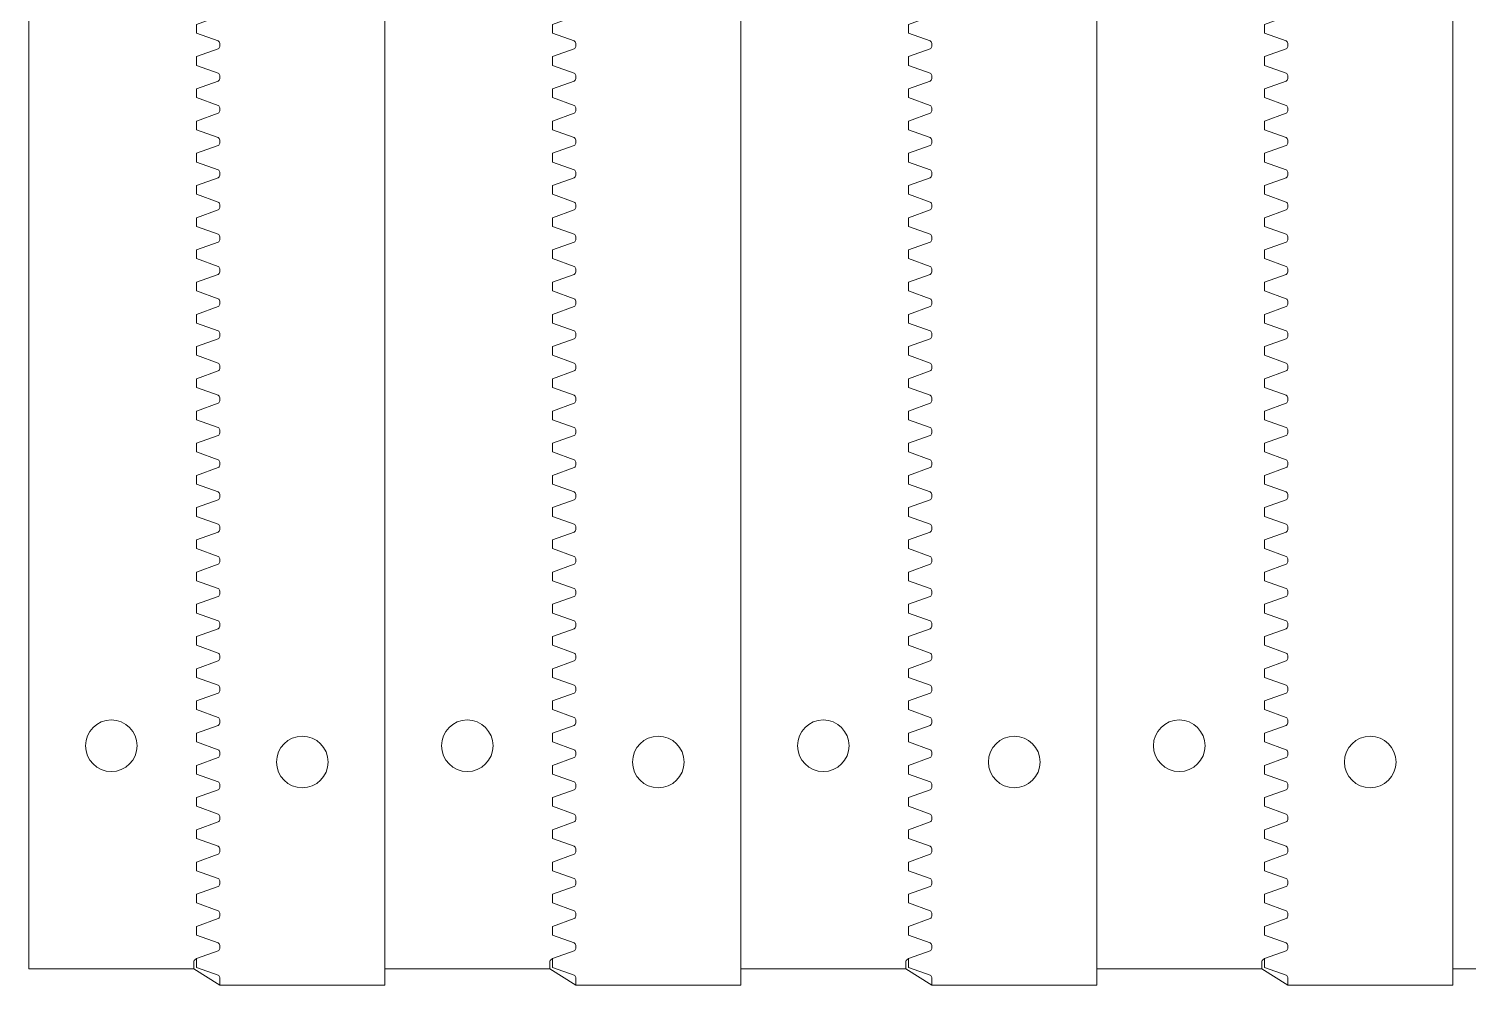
# Model space of a CAD drawing. Header units: millimetres. Extents: x -299 to 288, y -149 to 36.
# Drawn here: x -298.9 to -159.3, y -148.7 to -56 of the extents above; entities that cross this region are included whole.
import ezdxf

# ---------------------------------------------------------------- set-up
doc = ezdxf.new("R2010")
doc.units = ezdxf.units.MM
doc.header["$MEASUREMENT"] = 0
doc.layers.add('Layer 1', color=7, linetype='Continuous')

msp = doc.modelspace()

# ---------------------------------------------------------------- linework, layer by layer
at = {"layer": 'Layer 1', "color": 114, "lineweight": 9}
for points in [[(-298.8933, 35.5486), (-298.8933, -147.1182)], [(-264.3738, 35.5486), (-264.3738, -147.1182)], [(-229.8543, 35.5486), (-229.8543, -147.1182)], [(-195.3348, 35.5486), (-195.3348, -147.1182)], [(-160.8153, 35.5486), (-160.8153, -147.1182)], [(-280.5383, -57.1634), (-282.6238, -56.4043), (-282.6238, -55.5615), (-280.5383, -54.8024)], [(-246.0188, -57.1634), (-248.1043, -56.4043), (-248.1043, -55.5615), (-246.0188, -54.8024)], [(-211.4993, -57.1634), (-213.5848, -56.4043), (-213.5848, -55.5615), (-211.4993, -54.8024)], [(-176.9798, -57.1634), (-179.0653, -56.4043), (-179.0653, -55.5615), (-176.9798, -54.8024)], [(-280.5383, -60.2862), (-282.6238, -59.5272), (-282.6238, -58.6843), (-280.5383, -57.9252)], [(-280.3738, -57.6903), (-280.3738, -57.3983)], [(-246.0188, -60.2862), (-248.1043, -59.5272), (-248.1043, -58.6843), (-246.0188, -57.9252)], [(-245.8543, -57.6903), (-245.8543, -57.3983)], [(-211.4993, -60.2862), (-213.5848, -59.5272), (-213.5848, -58.6843), (-211.4993, -57.9252)], [(-211.3348, -57.6903), (-211.3348, -57.3983)], [(-176.9798, -60.2862), (-179.0653, -59.5272), (-179.0653, -58.6843), (-176.9798, -57.9252)], [(-176.8153, -57.6903), (-176.8153, -57.3983)], [(-280.5383, -63.409), (-282.6238, -62.65), (-282.6238, -61.8071), (-280.5383, -61.048)], [(-280.3738, -60.8131), (-280.3738, -60.5211)], [(-246.0188, -63.409), (-248.1043, -62.65), (-248.1043, -61.8071), (-246.0188, -61.048)], [(-245.8543, -60.8131), (-245.8543, -60.5211)], [(-211.4993, -63.409), (-213.5848, -62.65), (-213.5848, -61.8071), (-211.4993, -61.048)], [(-211.3348, -60.8131), (-211.3348, -60.5211)], [(-176.9798, -63.409), (-179.0653, -62.65), (-179.0653, -61.8071), (-176.9798, -61.048)], [(-176.8153, -60.8131), (-176.8153, -60.5211)], [(-280.5383, -66.5318), (-282.6238, -65.7728), (-282.6238, -64.9299), (-280.5383, -64.1708)], [(-280.3738, -63.9359), (-280.3738, -63.6439)], [(-246.0188, -66.5318), (-248.1043, -65.7728), (-248.1043, -64.9299), (-246.0188, -64.1708)], [(-245.8543, -63.9359), (-245.8543, -63.6439)], [(-211.4993, -66.5318), (-213.5848, -65.7728), (-213.5848, -64.9299), (-211.4993, -64.1708)], [(-211.3348, -63.9359), (-211.3348, -63.6439)], [(-176.9798, -66.5318), (-179.0653, -65.7728), (-179.0653, -64.9299), (-176.9798, -64.1708)], [(-176.8153, -63.9359), (-176.8153, -63.6439)], [(-280.3738, -67.0587), (-280.3738, -66.7668)], [(-245.8543, -67.0587), (-245.8543, -66.7668)], [(-211.3348, -67.0587), (-211.3348, -66.7668)], [(-176.8153, -67.0587), (-176.8153, -66.7668)], [(-280.5383, -69.6546), (-282.6238, -68.8956), (-282.6238, -68.0527), (-280.5383, -67.2937)], [(-246.0188, -69.6546), (-248.1043, -68.8956), (-248.1043, -68.0527), (-246.0188, -67.2937)], [(-211.4993, -69.6546), (-213.5848, -68.8956), (-213.5848, -68.0527), (-211.4993, -67.2937)], [(-176.9798, -69.6546), (-179.0653, -68.8956), (-179.0653, -68.0527), (-176.9798, -67.2937)], [(-280.5383, -72.7774), (-282.6238, -72.0184), (-282.6238, -71.1755), (-280.5383, -70.4165)], [(-280.3738, -70.1815), (-280.3738, -69.8896)], [(-246.0188, -72.7774), (-248.1043, -72.0184), (-248.1043, -71.1755), (-246.0188, -70.4165)], [(-245.8543, -70.1815), (-245.8543, -69.8896)], [(-211.4993, -72.7774), (-213.5848, -72.0184), (-213.5848, -71.1755), (-211.4993, -70.4165)], [(-211.3348, -70.1815), (-211.3348, -69.8896)], [(-176.9798, -72.7774), (-179.0653, -72.0184), (-179.0653, -71.1755), (-176.9798, -70.4165)], [(-176.8153, -70.1815), (-176.8153, -69.8896)], [(-280.5383, -75.9002), (-282.6238, -75.1412), (-282.6238, -74.2983), (-280.5383, -73.5393)], [(-280.3738, -73.3043), (-280.3738, -73.0124)], [(-246.0188, -75.9002), (-248.1043, -75.1412), (-248.1043, -74.2983), (-246.0188, -73.5393)], [(-245.8543, -73.3043), (-245.8543, -73.0124)], [(-211.4993, -75.9002), (-213.5848, -75.1412), (-213.5848, -74.2983), (-211.4993, -73.5393)], [(-211.3348, -73.3043), (-211.3348, -73.0124)], [(-176.9798, -75.9002), (-179.0653, -75.1412), (-179.0653, -74.2983), (-176.9798, -73.5393)], [(-176.8153, -73.3043), (-176.8153, -73.0124)], [(-280.5383, -79.0231), (-282.6238, -78.264), (-282.6238, -77.4211), (-280.5383, -76.6621)], [(-280.3738, -76.4272), (-280.3738, -76.1352)], [(-246.0188, -79.0231), (-248.1043, -78.264), (-248.1043, -77.4211), (-246.0188, -76.6621)], [(-245.8543, -76.4272), (-245.8543, -76.1352)], [(-211.4993, -79.0231), (-213.5848, -78.264), (-213.5848, -77.4211), (-211.4993, -76.6621)], [(-211.3348, -76.4272), (-211.3348, -76.1352)], [(-176.9798, -79.0231), (-179.0653, -78.264), (-179.0653, -77.4211), (-176.9798, -76.6621)], [(-176.8153, -76.4272), (-176.8153, -76.1352)], [(-280.3738, -79.55), (-280.3738, -79.258)], [(-245.8543, -79.55), (-245.8543, -79.258)], [(-211.3348, -79.55), (-211.3348, -79.258)], [(-176.8153, -79.55), (-176.8153, -79.258)], [(-280.5383, -82.1459), (-282.6238, -81.3868), (-282.6238, -80.5439), (-280.5383, -79.7849)], [(-246.0188, -82.1459), (-248.1043, -81.3868), (-248.1043, -80.5439), (-246.0188, -79.7849)], [(-211.4993, -82.1459), (-213.5848, -81.3868), (-213.5848, -80.5439), (-211.4993, -79.7849)], [(-176.9798, -82.1459), (-179.0653, -81.3868), (-179.0653, -80.5439), (-176.9798, -79.7849)], [(-280.5383, -85.2687), (-282.6238, -84.5096), (-282.6238, -83.6668), (-280.5383, -82.9077)], [(-280.3738, -82.6728), (-280.3738, -82.3808)], [(-246.0188, -85.2687), (-248.1043, -84.5096), (-248.1043, -83.6668), (-246.0188, -82.9077)], [(-245.8543, -82.6728), (-245.8543, -82.3808)], [(-211.4993, -85.2687), (-213.5848, -84.5096), (-213.5848, -83.6668), (-211.4993, -82.9077)], [(-211.3348, -82.6728), (-211.3348, -82.3808)], [(-176.9798, -85.2687), (-179.0653, -84.5096), (-179.0653, -83.6668), (-176.9798, -82.9077)], [(-176.8153, -82.6728), (-176.8153, -82.3808)], [(-280.5383, -88.3915), (-282.6238, -87.6324), (-282.6238, -86.7896), (-280.5383, -86.0305)], [(-280.3738, -85.7956), (-280.3738, -85.5036)], [(-246.0188, -88.3915), (-248.1043, -87.6324), (-248.1043, -86.7896), (-246.0188, -86.0305)], [(-245.8543, -85.7956), (-245.8543, -85.5036)], [(-211.4993, -88.3915), (-213.5848, -87.6324), (-213.5848, -86.7896), (-211.4993, -86.0305)], [(-211.3348, -85.7956), (-211.3348, -85.5036)], [(-176.9798, -88.3915), (-179.0653, -87.6324), (-179.0653, -86.7896), (-176.9798, -86.0305)], [(-176.8153, -85.7956), (-176.8153, -85.5036)], [(-280.5383, -91.5143), (-282.6238, -90.7552), (-282.6238, -89.9124), (-280.5383, -89.1533)], [(-280.3738, -88.9184), (-280.3738, -88.6264)], [(-246.0188, -91.5143), (-248.1043, -90.7552), (-248.1043, -89.9124), (-246.0188, -89.1533)], [(-245.8543, -88.9184), (-245.8543, -88.6264)], [(-211.4993, -91.5143), (-213.5848, -90.7552), (-213.5848, -89.9124), (-211.4993, -89.1533)], [(-211.3348, -88.9184), (-211.3348, -88.6264)], [(-176.9798, -91.5143), (-179.0653, -90.7552), (-179.0653, -89.9124), (-176.9798, -89.1533)], [(-176.8153, -88.9184), (-176.8153, -88.6264)], [(-280.3738, -92.0412), (-280.3738, -91.7492)], [(-245.8543, -92.0412), (-245.8543, -91.7492)], [(-211.3348, -92.0412), (-211.3348, -91.7492)], [(-176.8153, -92.0412), (-176.8153, -91.7492)], [(-280.5383, -94.6371), (-282.6238, -93.878), (-282.6238, -93.0352), (-280.5383, -92.2761)], [(-246.0188, -94.6371), (-248.1043, -93.878), (-248.1043, -93.0352), (-246.0188, -92.2761)], [(-211.4993, -94.6371), (-213.5848, -93.878), (-213.5848, -93.0352), (-211.4993, -92.2761)], [(-176.9798, -94.6371), (-179.0653, -93.878), (-179.0653, -93.0352), (-176.9798, -92.2761)], [(-280.3738, -95.164), (-280.3738, -94.872)], [(-245.8543, -95.164), (-245.8543, -94.872)], [(-211.3348, -95.164), (-211.3348, -94.872)], [(-176.8153, -95.164), (-176.8153, -94.872)], [(-280.5383, -97.7599), (-282.6238, -97.0008), (-282.6238, -96.158), (-280.5383, -95.3989)], [(-246.0188, -97.7599), (-248.1043, -97.0008), (-248.1043, -96.158), (-246.0188, -95.3989)], [(-211.4993, -97.7599), (-213.5848, -97.0008), (-213.5848, -96.158), (-211.4993, -95.3989)], [(-176.9798, -97.7599), (-179.0653, -97.0008), (-179.0653, -96.158), (-176.9798, -95.3989)], [(-280.5383, -100.8827), (-282.6238, -100.1236), (-282.6238, -99.2808), (-280.5383, -98.5217)], [(-280.3738, -98.2868), (-280.3738, -97.9948)], [(-246.0188, -100.8827), (-248.1043, -100.1236), (-248.1043, -99.2808), (-246.0188, -98.5217)], [(-245.8543, -98.2868), (-245.8543, -97.9948)], [(-211.4993, -100.8827), (-213.5848, -100.1236), (-213.5848, -99.2808), (-211.4993, -98.5217)], [(-211.3348, -98.2868), (-211.3348, -97.9948)], [(-176.9798, -100.8827), (-179.0653, -100.1236), (-179.0653, -99.2808), (-176.9798, -98.5217)], [(-176.8153, -98.2868), (-176.8153, -97.9948)], [(-280.5383, -104.0055), (-282.6238, -103.2465), (-282.6238, -102.4036), (-280.5383, -101.6445)], [(-280.3738, -101.4096), (-280.3738, -101.1176)], [(-246.0188, -104.0055), (-248.1043, -103.2465), (-248.1043, -102.4036), (-246.0188, -101.6445)], [(-245.8543, -101.4096), (-245.8543, -101.1176)], [(-211.4993, -104.0055), (-213.5848, -103.2465), (-213.5848, -102.4036), (-211.4993, -101.6445)], [(-211.3348, -101.4096), (-211.3348, -101.1176)], [(-176.9798, -104.0055), (-179.0653, -103.2465), (-179.0653, -102.4036), (-176.9798, -101.6445)], [(-176.8153, -101.4096), (-176.8153, -101.1176)], [(-280.3738, -104.5324), (-280.3738, -104.2404)], [(-245.8543, -104.5324), (-245.8543, -104.2404)], [(-211.3348, -104.5324), (-211.3348, -104.2404)], [(-176.8153, -104.5324), (-176.8153, -104.2404)], [(-280.5383, -107.1283), (-282.6238, -106.3693), (-282.6238, -105.5264), (-280.5383, -104.7673)], [(-246.0188, -107.1283), (-248.1043, -106.3693), (-248.1043, -105.5264), (-246.0188, -104.7673)], [(-211.4993, -107.1283), (-213.5848, -106.3693), (-213.5848, -105.5264), (-211.4993, -104.7673)], [(-176.9798, -107.1283), (-179.0653, -106.3693), (-179.0653, -105.5264), (-176.9798, -104.7673)], [(-280.3738, -107.6552), (-280.3738, -107.3632)], [(-245.8543, -107.6552), (-245.8543, -107.3632)], [(-211.3348, -107.6552), (-211.3348, -107.3632)], [(-176.8153, -107.6552), (-176.8153, -107.3632)], [(-280.5383, -110.2511), (-282.6238, -109.4921), (-282.6238, -108.6492), (-280.5383, -107.8901)], [(-246.0188, -110.2511), (-248.1043, -109.4921), (-248.1043, -108.6492), (-246.0188, -107.8901)], [(-211.4993, -110.2511), (-213.5848, -109.4921), (-213.5848, -108.6492), (-211.4993, -107.8901)], [(-176.9798, -110.2511), (-179.0653, -109.4921), (-179.0653, -108.6492), (-176.9798, -107.8901)], [(-280.5383, -113.3739), (-282.6238, -112.6149), (-282.6238, -111.772), (-280.5383, -111.013)], [(-280.3738, -110.778), (-280.3738, -110.486)], [(-246.0188, -113.3739), (-248.1043, -112.6149), (-248.1043, -111.772), (-246.0188, -111.013)], [(-245.8543, -110.778), (-245.8543, -110.486)], [(-211.4993, -113.3739), (-213.5848, -112.6149), (-213.5848, -111.772), (-211.4993, -111.013)], [(-211.3348, -110.778), (-211.3348, -110.486)], [(-176.9798, -113.3739), (-179.0653, -112.6149), (-179.0653, -111.772), (-176.9798, -111.013)], [(-176.8153, -110.778), (-176.8153, -110.486)], [(-280.5383, -116.4967), (-282.6238, -115.7377), (-282.6238, -114.8948), (-280.5383, -114.1358)], [(-280.3738, -113.9008), (-280.3738, -113.6089)], [(-246.0188, -116.4967), (-248.1043, -115.7377), (-248.1043, -114.8948), (-246.0188, -114.1358)], [(-245.8543, -113.9008), (-245.8543, -113.6089)], [(-211.4993, -116.4967), (-213.5848, -115.7377), (-213.5848, -114.8948), (-211.4993, -114.1358)], [(-211.3348, -113.9008), (-211.3348, -113.6089)], [(-176.9798, -116.4967), (-179.0653, -115.7377), (-179.0653, -114.8948), (-176.9798, -114.1358)], [(-176.8153, -113.9008), (-176.8153, -113.6089)], [(-280.3738, -117.0236), (-280.3738, -116.7317)], [(-245.8543, -117.0236), (-245.8543, -116.7317)], [(-211.3348, -117.0236), (-211.3348, -116.7317)], [(-176.8153, -117.0236), (-176.8153, -116.7317)], [(-280.5383, -119.6195), (-282.6238, -118.8605), (-282.6238, -118.0176), (-280.5383, -117.2586)], [(-246.0188, -119.6195), (-248.1043, -118.8605), (-248.1043, -118.0176), (-246.0188, -117.2586)], [(-211.4993, -119.6195), (-213.5848, -118.8605), (-213.5848, -118.0176), (-211.4993, -117.2586)], [(-176.9798, -119.6195), (-179.0653, -118.8605), (-179.0653, -118.0176), (-176.9798, -117.2586)], [(-280.3738, -120.1465), (-280.3738, -119.8545)], [(-245.8543, -120.1465), (-245.8543, -119.8545)], [(-211.3348, -120.1465), (-211.3348, -119.8545)], [(-176.8153, -120.1465), (-176.8153, -119.8545)], [(-280.5383, -122.7424), (-282.6238, -121.9833), (-282.6238, -121.1404), (-280.5383, -120.3814)], [(-246.0188, -122.7424), (-248.1043, -121.9833), (-248.1043, -121.1404), (-246.0188, -120.3814)], [(-211.4993, -122.7424), (-213.5848, -121.9833), (-213.5848, -121.1404), (-211.4993, -120.3814)], [(-176.9798, -122.7424), (-179.0653, -121.9833), (-179.0653, -121.1404), (-176.9798, -120.3814)], [(-280.5383, -125.8652), (-282.6238, -125.1061), (-282.6238, -124.2632), (-280.5383, -123.5042)], [(-280.3738, -123.2693), (-280.3738, -122.9773)], [(-246.0188, -125.8652), (-248.1043, -125.1061), (-248.1043, -124.2632), (-246.0188, -123.5042)], [(-245.8543, -123.2693), (-245.8543, -122.9773)], [(-211.4993, -125.8652), (-213.5848, -125.1061), (-213.5848, -124.2632), (-211.4993, -123.5042)], [(-211.3348, -123.2693), (-211.3348, -122.9773)], [(-176.9798, -125.8652), (-179.0653, -125.1061), (-179.0653, -124.2632), (-176.9798, -123.5042)], [(-176.8153, -123.2693), (-176.8153, -122.9773)], [(-280.5383, -128.988), (-282.6238, -128.2289), (-282.6238, -127.3861), (-280.5383, -126.627)], [(-280.3738, -126.3921), (-280.3738, -126.1001)], [(-246.0188, -128.988), (-248.1043, -128.2289), (-248.1043, -127.3861), (-246.0188, -126.627)], [(-245.8543, -126.3921), (-245.8543, -126.1001)], [(-211.4993, -128.988), (-213.5848, -128.2289), (-213.5848, -127.3861), (-211.4993, -126.627)], [(-211.3348, -126.3921), (-211.3348, -126.1001)], [(-176.9798, -128.988), (-179.0653, -128.2289), (-179.0653, -127.3861), (-176.9798, -126.627)], [(-176.8153, -126.3921), (-176.8153, -126.1001)], [(-280.5383, -132.1108), (-282.6238, -131.3517), (-282.6238, -130.5089), (-280.5383, -129.7498)], [(-280.3738, -129.5149), (-280.3738, -129.2229)], [(-246.0188, -132.1108), (-248.1043, -131.3517), (-248.1043, -130.5089), (-246.0188, -129.7498)], [(-245.8543, -129.5149), (-245.8543, -129.2229)], [(-211.4993, -132.1108), (-213.5848, -131.3517), (-213.5848, -130.5089), (-211.4993, -129.7498)], [(-211.3348, -129.5149), (-211.3348, -129.2229)], [(-176.9798, -132.1108), (-179.0653, -131.3517), (-179.0653, -130.5089), (-176.9798, -129.7498)], [(-176.8153, -129.5149), (-176.8153, -129.2229)], [(-280.3738, -132.6377), (-280.3738, -132.3457)], [(-245.8543, -132.6377), (-245.8543, -132.3457)], [(-211.3348, -132.6377), (-211.3348, -132.3457)], [(-176.8153, -132.6377), (-176.8153, -132.3457)], [(-280.5383, -135.2336), (-282.6238, -134.4745), (-282.6238, -133.6317), (-280.5383, -132.8726)], [(-246.0188, -135.2336), (-248.1043, -134.4745), (-248.1043, -133.6317), (-246.0188, -132.8726)], [(-211.4993, -135.2336), (-213.5848, -134.4745), (-213.5848, -133.6317), (-211.4993, -132.8726)], [(-176.9798, -135.2336), (-179.0653, -134.4745), (-179.0653, -133.6317), (-176.9798, -132.8726)], [(-280.5383, -138.3564), (-282.6238, -137.5973), (-282.6238, -136.7545), (-280.5383, -135.9954)], [(-280.3738, -135.7605), (-280.3738, -135.4685)], [(-246.0188, -138.3564), (-248.1043, -137.5973), (-248.1043, -136.7545), (-246.0188, -135.9954)], [(-245.8543, -135.7605), (-245.8543, -135.4685)], [(-211.4993, -138.3564), (-213.5848, -137.5973), (-213.5848, -136.7545), (-211.4993, -135.9954)], [(-211.3348, -135.7605), (-211.3348, -135.4685)], [(-176.9798, -138.3564), (-179.0653, -137.5973), (-179.0653, -136.7545), (-176.9798, -135.9954)], [(-176.8153, -135.7605), (-176.8153, -135.4685)], [(-280.5383, -141.4792), (-282.6238, -140.7201), (-282.6238, -139.8773), (-280.5383, -139.1182)], [(-280.3738, -138.8833), (-280.3738, -138.5913)], [(-246.0188, -141.4792), (-248.1043, -140.7201), (-248.1043, -139.8773), (-246.0188, -139.1182)], [(-245.8543, -138.8833), (-245.8543, -138.5913)], [(-211.4993, -141.4792), (-213.5848, -140.7201), (-213.5848, -139.8773), (-211.4993, -139.1182)], [(-211.3348, -138.8833), (-211.3348, -138.5913)], [(-176.9798, -141.4792), (-179.0653, -140.7201), (-179.0653, -139.8773), (-176.9798, -139.1182)], [(-176.8153, -138.8833), (-176.8153, -138.5913)], [(-280.5383, -144.602), (-282.6238, -143.8429), (-282.6238, -143.0001), (-280.5383, -142.241)], [(-280.3738, -142.0061), (-280.3738, -141.7141)], [(-246.0188, -144.602), (-248.1043, -143.8429), (-248.1043, -143.0001), (-246.0188, -142.241)], [(-245.8543, -142.0061), (-245.8543, -141.7141)], [(-211.4993, -144.602), (-213.5848, -143.8429), (-213.5848, -143.0001), (-211.4993, -142.241)], [(-211.3348, -142.0061), (-211.3348, -141.7141)], [(-176.9798, -144.602), (-179.0653, -143.8429), (-179.0653, -143.0001), (-176.9798, -142.241)], [(-176.8153, -142.0061), (-176.8153, -141.7141)], [(-280.3738, -145.1289), (-280.3738, -144.8369)], [(-245.8543, -145.1289), (-245.8543, -144.8369)], [(-211.3348, -145.1289), (-211.3348, -144.8369)], [(-176.8153, -145.1289), (-176.8153, -144.8369)], [(-282.8933, -147.1182), (-282.8932, -146.3823)], [(-280.5383, -147.7248), (-282.6238, -146.9657), (-282.6238, -146.1229), (-280.5383, -145.3638)], [(-248.3738, -147.1182), (-248.3737, -146.3823)], [(-246.0188, -147.7248), (-248.1043, -146.9657), (-248.1043, -146.1229), (-246.0188, -145.3638)], [(-213.8543, -147.1182), (-213.8542, -146.3823)], [(-211.4993, -147.7248), (-213.5848, -146.9657), (-213.5848, -146.1229), (-211.4993, -145.3638)], [(-179.3348, -147.1182), (-179.3347, -146.3823)], [(-176.9798, -147.7248), (-179.0653, -146.9657), (-179.0653, -146.1229), (-176.9798, -145.3638)], [(-280.3738, -148.6956), (-280.3738, -147.9597)], [(-245.8543, -148.6956), (-245.8543, -147.9597)], [(-211.3348, -148.6956), (-211.3348, -147.9597)], [(-176.8153, -148.6956), (-176.8153, -147.9597)]]:
    msp.add_lwpolyline(points, dxfattribs=at)
at = {"layer": 'Layer 1', "color": 175, "lineweight": 18}
msp.add_lwpolyline([(-144.8153, -147.1182), (-160.8153, -147.1182), (-160.8153, -148.6956), (-176.8153, -148.6956), (-179.3348, -147.1182), (-195.3348, -147.1182), (-195.3348, -148.6956), (-211.3348, -148.6956), (-213.8543, -147.1182), (-229.8543, -147.1182), (-229.8543, -148.6956), (-245.8543, -148.6956), (-248.3738, -147.1182), (-264.3738, -147.1182), (-264.3738, -148.6956), (-280.3738, -148.6956), (-282.8933, -147.1182), (-298.8933, -147.1182)], dxfattribs=at)
at = {"layer": 'Layer 1', "color": 114, "lineweight": 9}
for points in [[(-280.3738, -57.3983), (-280.374, -57.2932), (-280.4397, -57.1994), (-280.5383, -57.1634)], [(-245.8543, -57.3983), (-245.8545, -57.2932), (-245.9202, -57.1994), (-246.0188, -57.1634)], [(-211.3348, -57.3983), (-211.335, -57.2932), (-211.4007, -57.1994), (-211.4993, -57.1634)], [(-176.8153, -57.3983), (-176.8155, -57.2932), (-176.8812, -57.1994), (-176.9798, -57.1634)], [(-280.5383, -57.9252), (-280.4397, -57.8893), (-280.374, -57.7954), (-280.3738, -57.6903)], [(-246.0188, -57.9252), (-245.9202, -57.8893), (-245.8545, -57.7954), (-245.8543, -57.6903)], [(-211.4993, -57.9252), (-211.4007, -57.8893), (-211.335, -57.7954), (-211.3348, -57.6903)], [(-176.9798, -57.9252), (-176.8812, -57.8893), (-176.8155, -57.7954), (-176.8153, -57.6903)], [(-280.3738, -60.5211), (-280.374, -60.416), (-280.4397, -60.3222), (-280.5383, -60.2862)], [(-280.5383, -61.048), (-280.4397, -61.0121), (-280.374, -60.9182), (-280.3738, -60.8131)], [(-245.8543, -60.5211), (-245.8545, -60.416), (-245.9202, -60.3222), (-246.0188, -60.2862)], [(-246.0188, -61.048), (-245.9202, -61.0121), (-245.8545, -60.9182), (-245.8543, -60.8131)], [(-211.3348, -60.5211), (-211.335, -60.416), (-211.4007, -60.3222), (-211.4993, -60.2862)], [(-211.4993, -61.048), (-211.4007, -61.0121), (-211.335, -60.9182), (-211.3348, -60.8131)], [(-176.8153, -60.5211), (-176.8155, -60.416), (-176.8812, -60.3222), (-176.9798, -60.2862)], [(-176.9798, -61.048), (-176.8812, -61.0121), (-176.8155, -60.9182), (-176.8153, -60.8131)], [(-280.3738, -63.6439), (-280.374, -63.5388), (-280.4397, -63.445), (-280.5383, -63.409)], [(-280.5383, -64.1708), (-280.4397, -64.1349), (-280.374, -64.041), (-280.3738, -63.9359)], [(-245.8543, -63.6439), (-245.8545, -63.5388), (-245.9202, -63.445), (-246.0188, -63.409)], [(-246.0188, -64.1708), (-245.9202, -64.1349), (-245.8545, -64.041), (-245.8543, -63.9359)], [(-211.3348, -63.6439), (-211.335, -63.5388), (-211.4007, -63.445), (-211.4993, -63.409)], [(-211.4993, -64.1708), (-211.4007, -64.1349), (-211.335, -64.041), (-211.3348, -63.9359)], [(-176.8153, -63.6439), (-176.8155, -63.5388), (-176.8812, -63.445), (-176.9798, -63.409)], [(-176.9798, -64.1708), (-176.8812, -64.1349), (-176.8155, -64.041), (-176.8153, -63.9359)], [(-280.3738, -66.7668), (-280.374, -66.6617), (-280.4397, -66.5678), (-280.5383, -66.5318)], [(-245.8543, -66.7668), (-245.8545, -66.6617), (-245.9202, -66.5678), (-246.0188, -66.5318)], [(-211.3348, -66.7668), (-211.335, -66.6617), (-211.4007, -66.5678), (-211.4993, -66.5318)], [(-176.8153, -66.7668), (-176.8155, -66.6617), (-176.8812, -66.5678), (-176.9798, -66.5318)], [(-280.5383, -67.2937), (-280.4397, -67.2577), (-280.374, -67.1638), (-280.3738, -67.0587)], [(-246.0188, -67.2937), (-245.9202, -67.2577), (-245.8545, -67.1638), (-245.8543, -67.0587)], [(-211.4993, -67.2937), (-211.4007, -67.2577), (-211.335, -67.1638), (-211.3348, -67.0587)], [(-176.9798, -67.2937), (-176.8812, -67.2577), (-176.8155, -67.1638), (-176.8153, -67.0587)], [(-280.3738, -69.8896), (-280.374, -69.7845), (-280.4397, -69.6906), (-280.5383, -69.6546)], [(-245.8543, -69.8896), (-245.8545, -69.7845), (-245.9202, -69.6906), (-246.0188, -69.6546)], [(-211.3348, -69.8896), (-211.335, -69.7845), (-211.4007, -69.6906), (-211.4993, -69.6546)], [(-176.8153, -69.8896), (-176.8155, -69.7845), (-176.8812, -69.6906), (-176.9798, -69.6546)], [(-280.5383, -70.4165), (-280.4397, -70.3805), (-280.374, -70.2866), (-280.3738, -70.1815)], [(-246.0188, -70.4165), (-245.9202, -70.3805), (-245.8545, -70.2866), (-245.8543, -70.1815)], [(-211.4993, -70.4165), (-211.4007, -70.3805), (-211.335, -70.2866), (-211.3348, -70.1815)], [(-176.9798, -70.4165), (-176.8812, -70.3805), (-176.8155, -70.2866), (-176.8153, -70.1815)], [(-280.3738, -73.0124), (-280.374, -72.9073), (-280.4397, -72.8134), (-280.5383, -72.7774)], [(-280.5383, -73.5393), (-280.4397, -73.5033), (-280.374, -73.4094), (-280.3738, -73.3043)], [(-245.8543, -73.0124), (-245.8545, -72.9073), (-245.9202, -72.8134), (-246.0188, -72.7774)], [(-246.0188, -73.5393), (-245.9202, -73.5033), (-245.8545, -73.4094), (-245.8543, -73.3043)], [(-211.3348, -73.0124), (-211.335, -72.9073), (-211.4007, -72.8134), (-211.4993, -72.7774)], [(-211.4993, -73.5393), (-211.4007, -73.5033), (-211.335, -73.4094), (-211.3348, -73.3043)], [(-176.8153, -73.0124), (-176.8155, -72.9073), (-176.8812, -72.8134), (-176.9798, -72.7774)], [(-176.9798, -73.5393), (-176.8812, -73.5033), (-176.8155, -73.4094), (-176.8153, -73.3043)], [(-280.3738, -76.1352), (-280.374, -76.0301), (-280.4397, -75.9362), (-280.5383, -75.9002)], [(-280.5383, -76.6621), (-280.4397, -76.6261), (-280.374, -76.5323), (-280.3738, -76.4272)], [(-245.8543, -76.1352), (-245.8545, -76.0301), (-245.9202, -75.9362), (-246.0188, -75.9002)], [(-246.0188, -76.6621), (-245.9202, -76.6261), (-245.8545, -76.5323), (-245.8543, -76.4272)], [(-211.3348, -76.1352), (-211.335, -76.0301), (-211.4007, -75.9362), (-211.4993, -75.9002)], [(-211.4993, -76.6621), (-211.4007, -76.6261), (-211.335, -76.5323), (-211.3348, -76.4272)], [(-176.8153, -76.1352), (-176.8155, -76.0301), (-176.8812, -75.9362), (-176.9798, -75.9002)], [(-176.9798, -76.6621), (-176.8812, -76.6261), (-176.8155, -76.5323), (-176.8153, -76.4272)], [(-280.3738, -79.258), (-280.374, -79.1529), (-280.4397, -79.059), (-280.5383, -79.0231)], [(-280.5383, -79.7849), (-280.4397, -79.7489), (-280.374, -79.6551), (-280.3738, -79.55)], [(-245.8543, -79.258), (-245.8545, -79.1529), (-245.9202, -79.059), (-246.0188, -79.0231)], [(-246.0188, -79.7849), (-245.9202, -79.7489), (-245.8545, -79.6551), (-245.8543, -79.55)], [(-211.3348, -79.258), (-211.335, -79.1529), (-211.4007, -79.059), (-211.4993, -79.0231)], [(-211.4993, -79.7849), (-211.4007, -79.7489), (-211.335, -79.6551), (-211.3348, -79.55)], [(-176.8153, -79.258), (-176.8155, -79.1529), (-176.8812, -79.059), (-176.9798, -79.0231)], [(-176.9798, -79.7849), (-176.8812, -79.7489), (-176.8155, -79.6551), (-176.8153, -79.55)], [(-280.3738, -82.3808), (-280.374, -82.2757), (-280.4397, -82.1818), (-280.5383, -82.1459)], [(-245.8543, -82.3808), (-245.8545, -82.2757), (-245.9202, -82.1818), (-246.0188, -82.1459)], [(-211.3348, -82.3808), (-211.335, -82.2757), (-211.4007, -82.1818), (-211.4993, -82.1459)], [(-176.8153, -82.3808), (-176.8155, -82.2757), (-176.8812, -82.1818), (-176.9798, -82.1459)], [(-280.5383, -82.9077), (-280.4397, -82.8717), (-280.374, -82.7779), (-280.3738, -82.6728)], [(-246.0188, -82.9077), (-245.9202, -82.8717), (-245.8545, -82.7779), (-245.8543, -82.6728)], [(-211.4993, -82.9077), (-211.4007, -82.8717), (-211.335, -82.7779), (-211.3348, -82.6728)], [(-176.9798, -82.9077), (-176.8812, -82.8717), (-176.8155, -82.7779), (-176.8153, -82.6728)], [(-280.3738, -85.5036), (-280.374, -85.3985), (-280.4397, -85.3046), (-280.5383, -85.2687)], [(-280.5383, -86.0305), (-280.4397, -85.9946), (-280.374, -85.9007), (-280.3738, -85.7956)], [(-245.8543, -85.5036), (-245.8545, -85.3985), (-245.9202, -85.3046), (-246.0188, -85.2687)], [(-246.0188, -86.0305), (-245.9202, -85.9946), (-245.8545, -85.9007), (-245.8543, -85.7956)], [(-211.3348, -85.5036), (-211.335, -85.3985), (-211.4007, -85.3046), (-211.4993, -85.2687)], [(-211.4993, -86.0305), (-211.4007, -85.9946), (-211.335, -85.9007), (-211.3348, -85.7956)], [(-176.8153, -85.5036), (-176.8155, -85.3985), (-176.8812, -85.3046), (-176.9798, -85.2687)], [(-176.9798, -86.0305), (-176.8812, -85.9946), (-176.8155, -85.9007), (-176.8153, -85.7956)], [(-280.3738, -88.6264), (-280.374, -88.5213), (-280.4397, -88.4274), (-280.5383, -88.3915)], [(-280.5383, -89.1533), (-280.4397, -89.1174), (-280.374, -89.0235), (-280.3738, -88.9184)], [(-245.8543, -88.6264), (-245.8545, -88.5213), (-245.9202, -88.4274), (-246.0188, -88.3915)], [(-246.0188, -89.1533), (-245.9202, -89.1174), (-245.8545, -89.0235), (-245.8543, -88.9184)], [(-211.3348, -88.6264), (-211.335, -88.5213), (-211.4007, -88.4274), (-211.4993, -88.3915)], [(-211.4993, -89.1533), (-211.4007, -89.1174), (-211.335, -89.0235), (-211.3348, -88.9184)], [(-176.8153, -88.6264), (-176.8155, -88.5213), (-176.8812, -88.4274), (-176.9798, -88.3915)], [(-176.9798, -89.1533), (-176.8812, -89.1174), (-176.8155, -89.0235), (-176.8153, -88.9184)], [(-280.3738, -91.7492), (-280.374, -91.6441), (-280.4397, -91.5502), (-280.5383, -91.5143)], [(-280.5383, -92.2761), (-280.4397, -92.2402), (-280.374, -92.1463), (-280.3738, -92.0412)], [(-245.8543, -91.7492), (-245.8545, -91.6441), (-245.9202, -91.5502), (-246.0188, -91.5143)], [(-246.0188, -92.2761), (-245.9202, -92.2402), (-245.8545, -92.1463), (-245.8543, -92.0412)], [(-211.3348, -91.7492), (-211.335, -91.6441), (-211.4007, -91.5502), (-211.4993, -91.5143)], [(-211.4993, -92.2761), (-211.4007, -92.2402), (-211.335, -92.1463), (-211.3348, -92.0412)], [(-176.8153, -91.7492), (-176.8155, -91.6441), (-176.8812, -91.5502), (-176.9798, -91.5143)], [(-176.9798, -92.2761), (-176.8812, -92.2402), (-176.8155, -92.1463), (-176.8153, -92.0412)], [(-280.3738, -94.872), (-280.374, -94.7669), (-280.4397, -94.673), (-280.5383, -94.6371)], [(-245.8543, -94.872), (-245.8545, -94.7669), (-245.9202, -94.673), (-246.0188, -94.6371)], [(-211.3348, -94.872), (-211.335, -94.7669), (-211.4007, -94.673), (-211.4993, -94.6371)], [(-176.8153, -94.872), (-176.8155, -94.7669), (-176.8812, -94.673), (-176.9798, -94.6371)], [(-280.5383, -95.3989), (-280.4397, -95.363), (-280.374, -95.2691), (-280.3738, -95.164)], [(-246.0188, -95.3989), (-245.9202, -95.363), (-245.8545, -95.2691), (-245.8543, -95.164)], [(-211.4993, -95.3989), (-211.4007, -95.363), (-211.335, -95.2691), (-211.3348, -95.164)], [(-176.9798, -95.3989), (-176.8812, -95.363), (-176.8155, -95.2691), (-176.8153, -95.164)], [(-280.3738, -97.9948), (-280.374, -97.8897), (-280.4397, -97.7958), (-280.5383, -97.7599)], [(-280.5383, -98.5217), (-280.4397, -98.4858), (-280.374, -98.3919), (-280.3738, -98.2868)], [(-245.8543, -97.9948), (-245.8545, -97.8897), (-245.9202, -97.7958), (-246.0188, -97.7599)], [(-246.0188, -98.5217), (-245.9202, -98.4858), (-245.8545, -98.3919), (-245.8543, -98.2868)], [(-211.3348, -97.9948), (-211.335, -97.8897), (-211.4007, -97.7958), (-211.4993, -97.7599)], [(-211.4993, -98.5217), (-211.4007, -98.4858), (-211.335, -98.3919), (-211.3348, -98.2868)], [(-176.8153, -97.9948), (-176.8155, -97.8897), (-176.8812, -97.7958), (-176.9798, -97.7599)], [(-176.9798, -98.5217), (-176.8812, -98.4858), (-176.8155, -98.3919), (-176.8153, -98.2868)], [(-280.3738, -101.1176), (-280.374, -101.0125), (-280.4397, -100.9187), (-280.5383, -100.8827)], [(-280.5383, -101.6445), (-280.4397, -101.6086), (-280.374, -101.5147), (-280.3738, -101.4096)], [(-245.8543, -101.1176), (-245.8545, -101.0125), (-245.9202, -100.9187), (-246.0188, -100.8827)], [(-246.0188, -101.6445), (-245.9202, -101.6086), (-245.8545, -101.5147), (-245.8543, -101.4096)], [(-211.3348, -101.1176), (-211.335, -101.0125), (-211.4007, -100.9187), (-211.4993, -100.8827)], [(-211.4993, -101.6445), (-211.4007, -101.6086), (-211.335, -101.5147), (-211.3348, -101.4096)], [(-176.8153, -101.1176), (-176.8155, -101.0125), (-176.8812, -100.9187), (-176.9798, -100.8827)], [(-176.9798, -101.6445), (-176.8812, -101.6086), (-176.8155, -101.5147), (-176.8153, -101.4096)], [(-280.3738, -104.2404), (-280.374, -104.1353), (-280.4397, -104.0415), (-280.5383, -104.0055)], [(-280.5383, -104.7673), (-280.4397, -104.7314), (-280.374, -104.6375), (-280.3738, -104.5324)], [(-245.8543, -104.2404), (-245.8545, -104.1353), (-245.9202, -104.0415), (-246.0188, -104.0055)], [(-246.0188, -104.7673), (-245.9202, -104.7314), (-245.8545, -104.6375), (-245.8543, -104.5324)], [(-211.3348, -104.2404), (-211.335, -104.1353), (-211.4007, -104.0415), (-211.4993, -104.0055)], [(-211.4993, -104.7673), (-211.4007, -104.7314), (-211.335, -104.6375), (-211.3348, -104.5324)], [(-176.8153, -104.2404), (-176.8155, -104.1353), (-176.8812, -104.0415), (-176.9798, -104.0055)], [(-176.9798, -104.7673), (-176.8812, -104.7314), (-176.8155, -104.6375), (-176.8153, -104.5324)], [(-280.3738, -107.3632), (-280.374, -107.2581), (-280.4397, -107.1643), (-280.5383, -107.1283)], [(-245.8543, -107.3632), (-245.8545, -107.2581), (-245.9202, -107.1643), (-246.0188, -107.1283)], [(-211.3348, -107.3632), (-211.335, -107.2581), (-211.4007, -107.1643), (-211.4993, -107.1283)], [(-176.8153, -107.3632), (-176.8155, -107.2581), (-176.8812, -107.1643), (-176.9798, -107.1283)], [(-280.5383, -107.8901), (-280.4397, -107.8542), (-280.374, -107.7603), (-280.3738, -107.6552)], [(-246.0188, -107.8901), (-245.9202, -107.8542), (-245.8545, -107.7603), (-245.8543, -107.6552)], [(-211.4993, -107.8901), (-211.4007, -107.8542), (-211.335, -107.7603), (-211.3348, -107.6552)], [(-176.9798, -107.8901), (-176.8812, -107.8542), (-176.8155, -107.7603), (-176.8153, -107.6552)], [(-280.3738, -110.486), (-280.374, -110.3809), (-280.4397, -110.2871), (-280.5383, -110.2511)], [(-245.8543, -110.486), (-245.8545, -110.3809), (-245.9202, -110.2871), (-246.0188, -110.2511)], [(-211.3348, -110.486), (-211.335, -110.3809), (-211.4007, -110.2871), (-211.4993, -110.2511)], [(-176.8153, -110.486), (-176.8155, -110.3809), (-176.8812, -110.2871), (-176.9798, -110.2511)], [(-280.5383, -111.013), (-280.4397, -110.977), (-280.374, -110.8831), (-280.3738, -110.778)], [(-246.0188, -111.013), (-245.9202, -110.977), (-245.8545, -110.8831), (-245.8543, -110.778)], [(-211.4993, -111.013), (-211.4007, -110.977), (-211.335, -110.8831), (-211.3348, -110.778)], [(-176.9798, -111.013), (-176.8812, -110.977), (-176.8155, -110.8831), (-176.8153, -110.778)], [(-280.3738, -113.6089), (-280.374, -113.5038), (-280.4397, -113.4099), (-280.5383, -113.3739)], [(-280.5383, -114.1358), (-280.4397, -114.0998), (-280.374, -114.0059), (-280.3738, -113.9008)], [(-245.8543, -113.6089), (-245.8545, -113.5038), (-245.9202, -113.4099), (-246.0188, -113.3739)], [(-246.0188, -114.1358), (-245.9202, -114.0998), (-245.8545, -114.0059), (-245.8543, -113.9008)], [(-211.3348, -113.6089), (-211.335, -113.5038), (-211.4007, -113.4099), (-211.4993, -113.3739)], [(-211.4993, -114.1358), (-211.4007, -114.0998), (-211.335, -114.0059), (-211.3348, -113.9008)], [(-176.8153, -113.6089), (-176.8155, -113.5038), (-176.8812, -113.4099), (-176.9798, -113.3739)], [(-176.9798, -114.1358), (-176.8812, -114.0998), (-176.8155, -114.0059), (-176.8153, -113.9008)], [(-280.3738, -116.7317), (-280.374, -116.6266), (-280.4397, -116.5327), (-280.5383, -116.4967)], [(-280.5383, -117.2586), (-280.4397, -117.2226), (-280.374, -117.1287), (-280.3738, -117.0236)], [(-245.8543, -116.7317), (-245.8545, -116.6266), (-245.9202, -116.5327), (-246.0188, -116.4967)], [(-246.0188, -117.2586), (-245.9202, -117.2226), (-245.8545, -117.1287), (-245.8543, -117.0236)], [(-211.3348, -116.7317), (-211.335, -116.6266), (-211.4007, -116.5327), (-211.4993, -116.4967)], [(-211.4993, -117.2586), (-211.4007, -117.2226), (-211.335, -117.1287), (-211.3348, -117.0236)], [(-176.8153, -116.7317), (-176.8155, -116.6266), (-176.8812, -116.5327), (-176.9798, -116.4967)], [(-176.9798, -117.2586), (-176.8812, -117.2226), (-176.8155, -117.1287), (-176.8153, -117.0236)], [(-280.3738, -119.8545), (-280.374, -119.7494), (-280.4397, -119.6555), (-280.5383, -119.6195)], [(-245.8543, -119.8545), (-245.8545, -119.7494), (-245.9202, -119.6555), (-246.0188, -119.6195)], [(-211.3348, -119.8545), (-211.335, -119.7494), (-211.4007, -119.6555), (-211.4993, -119.6195)], [(-176.8153, -119.8545), (-176.8155, -119.7494), (-176.8812, -119.6555), (-176.9798, -119.6195)], [(-280.5383, -120.3814), (-280.4397, -120.3454), (-280.374, -120.2516), (-280.3738, -120.1465)], [(-246.0188, -120.3814), (-245.9202, -120.3454), (-245.8545, -120.2516), (-245.8543, -120.1465)], [(-211.4993, -120.3814), (-211.4007, -120.3454), (-211.335, -120.2516), (-211.3348, -120.1465)], [(-176.9798, -120.3814), (-176.8812, -120.3454), (-176.8155, -120.2516), (-176.8153, -120.1465)], [(-280.3738, -122.9773), (-280.374, -122.8722), (-280.4397, -122.7783), (-280.5383, -122.7424)], [(-245.8543, -122.9773), (-245.8545, -122.8722), (-245.9202, -122.7783), (-246.0188, -122.7424)], [(-211.3348, -122.9773), (-211.335, -122.8722), (-211.4007, -122.7783), (-211.4993, -122.7424)], [(-176.8153, -122.9773), (-176.8155, -122.8722), (-176.8812, -122.7783), (-176.9798, -122.7424)], [(-280.5383, -123.5042), (-280.4397, -123.4682), (-280.374, -123.3744), (-280.3738, -123.2693)], [(-246.0188, -123.5042), (-245.9202, -123.4682), (-245.8545, -123.3744), (-245.8543, -123.2693)], [(-211.4993, -123.5042), (-211.4007, -123.4682), (-211.335, -123.3744), (-211.3348, -123.2693)], [(-176.9798, -123.5042), (-176.8812, -123.4682), (-176.8155, -123.3744), (-176.8153, -123.2693)], [(-280.3738, -126.1001), (-280.374, -125.995), (-280.4397, -125.9011), (-280.5383, -125.8652)], [(-280.5383, -126.627), (-280.4397, -126.591), (-280.374, -126.4972), (-280.3738, -126.3921)], [(-245.8543, -126.1001), (-245.8545, -125.995), (-245.9202, -125.9011), (-246.0188, -125.8652)], [(-246.0188, -126.627), (-245.9202, -126.591), (-245.8545, -126.4972), (-245.8543, -126.3921)], [(-211.3348, -126.1001), (-211.335, -125.995), (-211.4007, -125.9011), (-211.4993, -125.8652)], [(-211.4993, -126.627), (-211.4007, -126.591), (-211.335, -126.4972), (-211.3348, -126.3921)], [(-176.8153, -126.1001), (-176.8155, -125.995), (-176.8812, -125.9011), (-176.9798, -125.8652)], [(-176.9798, -126.627), (-176.8812, -126.591), (-176.8155, -126.4972), (-176.8153, -126.3921)], [(-280.3738, -129.2229), (-280.374, -129.1178), (-280.4397, -129.0239), (-280.5383, -128.988)], [(-280.5383, -129.7498), (-280.4397, -129.7138), (-280.374, -129.62), (-280.3738, -129.5149)], [(-245.8543, -129.2229), (-245.8545, -129.1178), (-245.9202, -129.0239), (-246.0188, -128.988)], [(-246.0188, -129.7498), (-245.9202, -129.7138), (-245.8545, -129.62), (-245.8543, -129.5149)], [(-211.3348, -129.2229), (-211.335, -129.1178), (-211.4007, -129.0239), (-211.4993, -128.988)], [(-211.4993, -129.7498), (-211.4007, -129.7138), (-211.335, -129.62), (-211.3348, -129.5149)], [(-176.8153, -129.2229), (-176.8155, -129.1178), (-176.8812, -129.0239), (-176.9798, -128.988)], [(-176.9798, -129.7498), (-176.8812, -129.7138), (-176.8155, -129.62), (-176.8153, -129.5149)], [(-280.3738, -132.3457), (-280.374, -132.2406), (-280.4397, -132.1467), (-280.5383, -132.1108)], [(-245.8543, -132.3457), (-245.8545, -132.2406), (-245.9202, -132.1467), (-246.0188, -132.1108)], [(-211.3348, -132.3457), (-211.335, -132.2406), (-211.4007, -132.1467), (-211.4993, -132.1108)], [(-176.8153, -132.3457), (-176.8155, -132.2406), (-176.8812, -132.1467), (-176.9798, -132.1108)], [(-280.5383, -132.8726), (-280.4397, -132.8367), (-280.374, -132.7428), (-280.3738, -132.6377)], [(-246.0188, -132.8726), (-245.9202, -132.8367), (-245.8545, -132.7428), (-245.8543, -132.6377)], [(-211.4993, -132.8726), (-211.4007, -132.8367), (-211.335, -132.7428), (-211.3348, -132.6377)], [(-176.9798, -132.8726), (-176.8812, -132.8367), (-176.8155, -132.7428), (-176.8153, -132.6377)], [(-280.3738, -135.4685), (-280.374, -135.3634), (-280.4397, -135.2695), (-280.5383, -135.2336)], [(-245.8543, -135.4685), (-245.8545, -135.3634), (-245.9202, -135.2695), (-246.0188, -135.2336)], [(-211.3348, -135.4685), (-211.335, -135.3634), (-211.4007, -135.2695), (-211.4993, -135.2336)], [(-176.8153, -135.4685), (-176.8155, -135.3634), (-176.8812, -135.2695), (-176.9798, -135.2336)], [(-280.5383, -135.9954), (-280.4397, -135.9595), (-280.374, -135.8656), (-280.3738, -135.7605)], [(-246.0188, -135.9954), (-245.9202, -135.9595), (-245.8545, -135.8656), (-245.8543, -135.7605)], [(-211.4993, -135.9954), (-211.4007, -135.9595), (-211.335, -135.8656), (-211.3348, -135.7605)], [(-176.9798, -135.9954), (-176.8812, -135.9595), (-176.8155, -135.8656), (-176.8153, -135.7605)], [(-280.3738, -138.5913), (-280.374, -138.4862), (-280.4397, -138.3923), (-280.5383, -138.3564)], [(-280.5383, -139.1182), (-280.4397, -139.0823), (-280.374, -138.9884), (-280.3738, -138.8833)], [(-245.8543, -138.5913), (-245.8545, -138.4862), (-245.9202, -138.3923), (-246.0188, -138.3564)], [(-246.0188, -139.1182), (-245.9202, -139.0823), (-245.8545, -138.9884), (-245.8543, -138.8833)], [(-211.3348, -138.5913), (-211.335, -138.4862), (-211.4007, -138.3923), (-211.4993, -138.3564)], [(-211.4993, -139.1182), (-211.4007, -139.0823), (-211.335, -138.9884), (-211.3348, -138.8833)], [(-176.8153, -138.5913), (-176.8155, -138.4862), (-176.8812, -138.3923), (-176.9798, -138.3564)], [(-176.9798, -139.1182), (-176.8812, -139.0823), (-176.8155, -138.9884), (-176.8153, -138.8833)], [(-280.3738, -141.7141), (-280.374, -141.609), (-280.4397, -141.5151), (-280.5383, -141.4792)], [(-280.5383, -142.241), (-280.4397, -142.2051), (-280.374, -142.1112), (-280.3738, -142.0061)], [(-245.8543, -141.7141), (-245.8545, -141.609), (-245.9202, -141.5151), (-246.0188, -141.4792)], [(-246.0188, -142.241), (-245.9202, -142.2051), (-245.8545, -142.1112), (-245.8543, -142.0061)], [(-211.3348, -141.7141), (-211.335, -141.609), (-211.4007, -141.5151), (-211.4993, -141.4792)], [(-211.4993, -142.241), (-211.4007, -142.2051), (-211.335, -142.1112), (-211.3348, -142.0061)], [(-176.8153, -141.7141), (-176.8155, -141.609), (-176.8812, -141.5151), (-176.9798, -141.4792)], [(-176.9798, -142.241), (-176.8812, -142.2051), (-176.8155, -142.1112), (-176.8153, -142.0061)], [(-280.3738, -144.8369), (-280.374, -144.7318), (-280.4397, -144.6379), (-280.5383, -144.602)], [(-280.5383, -145.3638), (-280.4397, -145.3279), (-280.374, -145.234), (-280.3738, -145.1289)], [(-245.8543, -144.8369), (-245.8545, -144.7318), (-245.9202, -144.6379), (-246.0188, -144.602)], [(-246.0188, -145.3638), (-245.9202, -145.3279), (-245.8545, -145.234), (-245.8543, -145.1289)], [(-211.3348, -144.8369), (-211.335, -144.7318), (-211.4007, -144.6379), (-211.4993, -144.602)], [(-211.4993, -145.3638), (-211.4007, -145.3279), (-211.335, -145.234), (-211.3348, -145.1289)], [(-176.8153, -144.8369), (-176.8155, -144.7318), (-176.8812, -144.6379), (-176.9798, -144.602)], [(-176.9798, -145.3638), (-176.8812, -145.3279), (-176.8155, -145.234), (-176.8153, -145.1289)], [(-282.8932, -146.3823), (-282.8931, -146.2772), (-282.7225, -146.1589), (-282.6238, -146.1229)], [(-248.3737, -146.3823), (-248.3736, -146.2772), (-248.203, -146.1589), (-248.1043, -146.1229)], [(-213.8542, -146.3823), (-213.8541, -146.2772), (-213.6835, -146.1589), (-213.5848, -146.1229)], [(-179.3347, -146.3823), (-179.3346, -146.2772), (-179.164, -146.1589), (-179.0653, -146.1229)], [(-280.3738, -147.9597), (-280.374, -147.8546), (-280.4397, -147.7608), (-280.5383, -147.7248)], [(-245.8543, -147.9597), (-245.8545, -147.8546), (-245.9202, -147.7608), (-246.0188, -147.7248)], [(-211.3348, -147.9597), (-211.335, -147.8546), (-211.4007, -147.7608), (-211.4993, -147.7248)], [(-176.8153, -147.9597), (-176.8155, -147.8546), (-176.8812, -147.7608), (-176.9798, -147.7248)]]:
    msp.add_open_spline(points, degree=3, dxfattribs=at)
at = {"layer": 'Layer 1', "color": 240, "lineweight": 9}
for points in [[(-290.8931, -122.9842), (-289.5124, -122.9842), (-288.3931, -124.1035), (-288.3931, -125.4842), (-288.3931, -126.8649), (-289.5124, -127.9842), (-290.8931, -127.9842), (-292.2738, -127.9842), (-293.3931, -126.8649), (-293.3931, -125.4842), (-293.3931, -124.1035), (-292.2738, -122.9842), (-290.8931, -122.9842)], [(-256.3736, -122.9842), (-254.9929, -122.9842), (-253.8736, -124.1035), (-253.8736, -125.4842), (-253.8736, -126.8649), (-254.9929, -127.9842), (-256.3736, -127.9842), (-257.7543, -127.9842), (-258.8736, -126.8649), (-258.8736, -125.4842), (-258.8736, -124.1035), (-257.7543, -122.9842), (-256.3736, -122.9842)], [(-221.8541, -122.9842), (-220.4734, -122.9842), (-219.3541, -124.1035), (-219.3541, -125.4842), (-219.3541, -126.8649), (-220.4734, -127.9842), (-221.8541, -127.9842), (-223.2348, -127.9842), (-224.3541, -126.8649), (-224.3541, -125.4842), (-224.3541, -124.1035), (-223.2348, -122.9842), (-221.8541, -122.9842)], [(-187.3346, -122.9842), (-185.9539, -122.9842), (-184.8346, -124.1035), (-184.8346, -125.4842), (-184.8346, -126.8649), (-185.9539, -127.9842), (-187.3346, -127.9842), (-188.7153, -127.9842), (-189.8346, -126.8649), (-189.8346, -125.4842), (-189.8346, -124.1035), (-188.7153, -122.9842), (-187.3346, -122.9842)], [(-272.374, -124.5616), (-273.7547, -124.5616), (-274.874, -125.6809), (-274.874, -127.0616), (-274.874, -128.4423), (-273.7547, -129.5616), (-272.374, -129.5616), (-270.9933, -129.5616), (-269.874, -128.4423), (-269.874, -127.0616), (-269.874, -125.6809), (-270.9933, -124.5616), (-272.374, -124.5616)], [(-237.8545, -124.5616), (-239.2352, -124.5616), (-240.3545, -125.6809), (-240.3545, -127.0616), (-240.3545, -128.4423), (-239.2352, -129.5616), (-237.8545, -129.5616), (-236.4738, -129.5616), (-235.3545, -128.4423), (-235.3545, -127.0616), (-235.3545, -125.6809), (-236.4738, -124.5616), (-237.8545, -124.5616)], [(-203.335, -124.5616), (-204.7157, -124.5616), (-205.835, -125.6809), (-205.835, -127.0616), (-205.835, -128.4423), (-204.7157, -129.5616), (-203.335, -129.5616), (-201.9543, -129.5616), (-200.835, -128.4423), (-200.835, -127.0616), (-200.835, -125.6809), (-201.9543, -124.5616), (-203.335, -124.5616)], [(-168.8155, -124.5616), (-170.1962, -124.5616), (-171.3155, -125.6809), (-171.3155, -127.0616), (-171.3155, -128.4423), (-170.1962, -129.5616), (-168.8155, -129.5616), (-167.4348, -129.5616), (-166.3155, -128.4423), (-166.3155, -127.0616), (-166.3155, -125.6809), (-167.4348, -124.5616), (-168.8155, -124.5616)]]:
    msp.add_open_spline(points, degree=3, knots=[0, 0, 0, 0, 1, 1, 1, 2, 2, 2, 3, 3, 3, 4, 4, 4, 4], dxfattribs=at)

doc.saveas('drawing.dxf')
